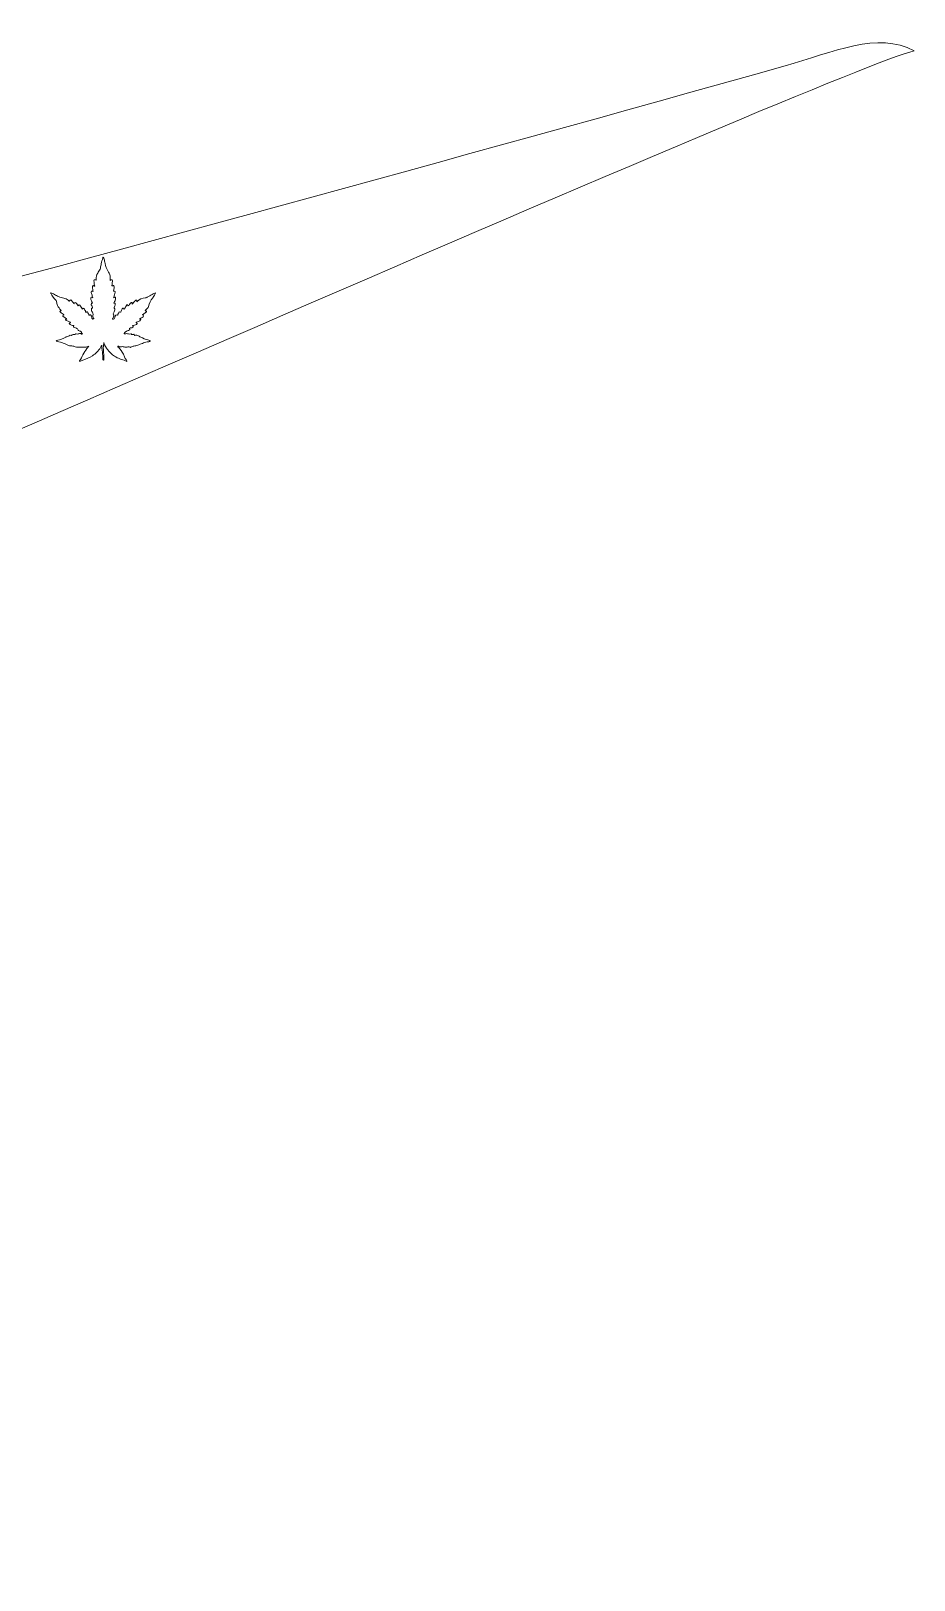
# Model space of a CAD drawing. Extents: x 435 to 1530, y -1168 to -753.
# Drawn here: x 1470.9 to 1530, y -856.8 to -753 of the extents above; entities that cross this region are included whole.
import ezdxf

# ---------------------------------------------------------------- set-up
doc = ezdxf.new("R2010")
doc.units = 0
doc.header["$MEASUREMENT"] = 0
doc.layers.add('katman 1', color=7, linetype='Continuous')

# ---------------------------------------------------------------- blocks, each defined once
blk = doc.blocks.new('block 2')
at = {"layer": 'katman 1', "lineweight": 0}
for points, knots in [([(1521.39, -755.33), (1431.56, -780.59), (1338.11, -803.65), (1249.27, -829.24), (1249.27, -829.24), (1108.79, -867.43), (1108.79, -867.43), (1108.79, -867.43), (828, -943.64), (828, -943.64), (767.65, -959.94), (664.51, -997.1), (609.73, -954.09), (568.27, -921.44), (567.62, -868.62), (583.8, -820.33), (587.51, -809.21), (591.36, -798.36), (596.46, -787.97), (596.46, -787.97), (611.61, -758.02), (611.61, -758.02), (606.84, -761.25), (568.37, -806.5), (561.39, -814.63), (548.89, -829.24), (538.78, -843.35), (527.48, -858.15), (486.34, -912.09), (435.3, -1017.03), (480.93, -1082.88), (539.99, -1168.1), (671.32, -1122.98), (755.78, -1087.26), (755.78, -1087.26), (1013.68, -976.16), (1013.68, -976.16), (1071.21, -951.78), (1127.85, -927.66), (1185.46, -902.27), (1214.29, -889.6), (1242.2, -878.04), (1271.06, -865.41), (1327.01, -840.89), (1387.53, -814.52), (1443.37, -791.27), (1450.98, -788.12), (1525.21, -755.43), (1530.03, -754.33), (1527.61, -752.99), (1524.6, -754.42), (1521.39, -755.33)], [0, 0, 0, 0, 1, 1, 1, 2, 2, 2, 3, 3, 3, 4, 4, 4, 5, 5, 5, 6, 6, 6, 7, 7, 7, 8, 8, 8, 9, 9, 9, 10, 10, 10, 11, 11, 11, 12, 12, 12, 13, 13, 13, 14, 14, 14, 15, 15, 15, 16, 16, 16, 17, 17, 17, 17]), ([(1479.17, -770.64), (1479.12, -770.72), (1479.07, -770.8), (1479.02, -770.87), (1478.88, -771.04), (1478.79, -771.24), (1478.74, -771.45), (1478.73, -771.5), (1478.71, -771.53), (1478.68, -771.56), (1478.63, -771.6), (1478.59, -771.65), (1478.54, -771.69), (1478.51, -771.71), (1478.52, -771.72), (1478.54, -771.74), (1478.55, -771.75), (1478.57, -771.75), (1478.58, -771.76), (1478.6, -771.76), (1478.61, -771.78), (1478.6, -771.8), (1478.58, -771.82), (1478.56, -771.84), (1478.54, -771.86), (1478.48, -771.91), (1478.42, -771.95), (1478.35, -771.98), (1478.34, -771.99), (1478.34, -771.99), (1478.33, -772), (1478.34, -772.01), (1478.36, -772.02), (1478.37, -772.04), (1478.4, -772.07), (1478.4, -772.1), (1478.37, -772.14), (1478.33, -772.18), (1478.28, -772.2), (1478.23, -772.23), (1478.21, -772.24), (1478.18, -772.25), (1478.16, -772.26), (1478.14, -772.27), (1478.15, -772.27), (1478.16, -772.28), (1478.17, -772.29), (1478.18, -772.3), (1478.2, -772.3), (1478.23, -772.32), (1478.23, -772.32), (1478.21, -772.35), (1478.18, -772.4), (1478.12, -772.43), (1478.07, -772.45), (1478.02, -772.47), (1477.97, -772.49), (1477.93, -772.5), (1477.92, -772.51), (1477.91, -772.51), (1477.91, -772.52), (1477.91, -772.53), (1477.91, -772.54), (1477.92, -772.54), (1477.94, -772.55), (1477.95, -772.55), (1477.96, -772.56), (1477.99, -772.57), (1477.99, -772.58), (1477.97, -772.6), (1477.95, -772.64), (1477.91, -772.67), (1477.86, -772.69), (1477.82, -772.71), (1477.76, -772.71), (1477.71, -772.72), (1477.7, -772.72), (1477.68, -772.72), (1477.66, -772.72), (1477.67, -772.74), (1477.69, -772.75), (1477.7, -772.77), (1477.71, -772.8), (1477.71, -772.82), (1477.68, -772.84), (1477.64, -772.86), (1477.59, -772.89), (1477.53, -772.89), (1477.47, -772.9), (1477.45, -772.93), (1477.48, -772.99), (1477.48, -773.01), (1477.48, -773.01), (1477.47, -773.02), (1477.42, -773.06), (1477.37, -773.08), (1477.31, -773.09), (1477.27, -773.11), (1477.23, -773.12), (1477.19, -773.15), (1477.15, -773.18), (1477.13, -773.21), (1477.11, -773.26), (1477.1, -773.27), (1477.11, -773.28), (1477.12, -773.28), (1477.13, -773.29), (1477.16, -773.29), (1477.17, -773.29), (1477.25, -773.26), (1477.32, -773.27), (1477.39, -773.29), (1477.45, -773.3), (1477.51, -773.31), (1477.56, -773.29), (1477.57, -773.28), (1477.57, -773.28), (1477.57, -773.29), (1477.59, -773.3), (1477.59, -773.32), (1477.58, -773.33), (1477.61, -773.33), (1477.65, -773.34), (1477.68, -773.32), (1477.69, -773.32), (1477.7, -773.32), (1477.72, -773.32), (1477.74, -773.31), (1477.76, -773.31), (1477.77, -773.33), (1477.8, -773.35), (1477.8, -773.37), (1477.79, -773.4), (1477.8, -773.39), (1477.81, -773.39), (1477.82, -773.39), (1477.89, -773.36), (1477.95, -773.37), (1478.01, -773.4), (1478.04, -773.41), (1478.07, -773.43), (1478.1, -773.45), (1478.17, -773.5), (1478.25, -773.53), (1478.33, -773.56), (1478.49, -773.63), (1478.65, -773.68), (1478.82, -773.73), (1478.83, -773.74), (1478.84, -773.74), (1478.86, -773.76), (1478.83, -773.78), (1478.79, -773.8), (1478.76, -773.81), (1478.72, -773.82), (1478.68, -773.82), (1478.64, -773.82), (1478.59, -773.83), (1478.53, -773.84), (1478.48, -773.86), (1478.38, -773.91), (1478.27, -773.95), (1478.17, -773.98), (1478.11, -774), (1478.07, -774.02), (1478.02, -774.04), (1477.93, -774.08), (1477.84, -774.09), (1477.75, -774.1), (1477.68, -774.11), (1477.61, -774.13), (1477.56, -774.18), (1477.55, -774.19), (1477.53, -774.19), (1477.51, -774.18), (1477.47, -774.15), (1477.41, -774.15), (1477.36, -774.16), (1477.32, -774.17), (1477.29, -774.18), (1477.25, -774.18), (1477.22, -774.18), (1477.19, -774.18), (1477.16, -774.17), (1477.08, -774.15), (1477.01, -774.13), (1476.93, -774.15), (1476.86, -774.17), (1476.79, -774.16), (1476.73, -774.12), (1476.71, -774.11), (1476.7, -774.1), (1476.69, -774.12), (1476.66, -774.14), (1476.67, -774.15), (1476.7, -774.17), (1476.71, -774.17), (1476.72, -774.17), (1476.73, -774.18), (1476.85, -774.32), (1476.96, -774.47), (1477.05, -774.64), (1477.1, -774.72), (1477.13, -774.81), (1477.16, -774.9), (1477.17, -774.93), (1477.19, -774.95), (1477.21, -774.98), (1477.23, -775), (1477.25, -775.02), (1477.27, -775.05), (1477.28, -775.07), (1477.29, -775.1), (1477.29, -775.13), (1477.26, -775.12), (1477.23, -775.1), (1477.2, -775.09), (1477.07, -775.04), (1476.94, -775.01), (1476.82, -774.96), (1476.69, -774.91), (1476.57, -774.86), (1476.46, -774.78), (1476.29, -774.65), (1476.13, -774.51), (1475.99, -774.34), (1475.89, -774.21), (1475.8, -774.06), (1475.75, -773.89), (1475.75, -773.89), (1475.75, -773.88), (1475.75, -773.87), (1475.74, -773.92), (1475.73, -773.97), (1475.72, -774.02), (1475.71, -774.16), (1475.7, -774.3), (1475.72, -774.45), (1475.72, -774.52), (1475.73, -774.58), (1475.74, -774.65), (1475.75, -774.77), (1475.75, -774.89), (1475.75, -775), (1475.75, -775.03), (1475.73, -775.04), (1475.71, -775.04), (1475.69, -775.04), (1475.68, -775.03), (1475.68, -775.01), (1475.68, -775), (1475.68, -774.99), (1475.68, -774.99), (1475.68, -774.87), (1475.67, -774.76), (1475.66, -774.64), (1475.64, -774.47), (1475.61, -774.29), (1475.62, -774.11), (1475.62, -774.09), (1475.62, -774.06), (1475.62, -774.04), (1475.58, -774.09), (1475.55, -774.15), (1475.52, -774.2), (1475.38, -774.43), (1475.2, -774.61), (1474.98, -774.75), (1474.78, -774.88), (1474.57, -774.97), (1474.34, -775.05), (1474.27, -775.08), (1474.2, -775.1), (1474.12, -775.12), (1474.12, -775.13), (1474.12, -775.13), (1474.11, -775.13), (1474.12, -775.12), (1474.12, -775.11), (1474.12, -775.1), (1474.21, -774.97), (1474.27, -774.82), (1474.34, -774.68), (1474.42, -774.54), (1474.5, -774.4), (1474.6, -774.27), (1474.64, -774.22), (1474.69, -774.17), (1474.74, -774.12), (1474.72, -774.13), (1474.7, -774.14), (1474.68, -774.14), (1474.59, -774.17), (1474.51, -774.18), (1474.42, -774.17), (1474.3, -774.17), (1474.19, -774.17), (1474.08, -774.18), (1473.96, -774.18), (1473.84, -774.17), (1473.73, -774.12), (1473.69, -774.11), (1473.64, -774.09), (1473.59, -774.08), (1473.57, -774.08), (1473.55, -774.08), (1473.52, -774.09), (1473.47, -774.1), (1473.42, -774.09), (1473.38, -774.06), (1473.15, -773.93), (1472.89, -773.86), (1472.64, -773.79), (1472.61, -773.78), (1472.58, -773.78), (1472.55, -773.77), (1472.58, -773.73), (1472.62, -773.71), (1472.67, -773.7), (1472.73, -773.69), (1472.8, -773.68), (1472.86, -773.66), (1472.98, -773.62), (1473.08, -773.57), (1473.19, -773.5), (1473.19, -773.5), (1473.2, -773.49), (1473.21, -773.49), (1473.25, -773.5), (1473.28, -773.49), (1473.32, -773.47), (1473.35, -773.45), (1473.38, -773.43), (1473.41, -773.41), (1473.46, -773.38), (1473.52, -773.37), (1473.57, -773.39), (1473.58, -773.4), (1473.58, -773.39), (1473.58, -773.39), (1473.6, -773.34), (1473.64, -773.33), (1473.69, -773.33), (1473.72, -773.33), (1473.74, -773.33), (1473.77, -773.33), (1473.8, -773.33), (1473.83, -773.32), (1473.84, -773.29), (1473.85, -773.28), (1473.87, -773.27), (1473.88, -773.28), (1473.92, -773.31), (1473.97, -773.3), (1474.02, -773.29), (1474.05, -773.28), (1474.09, -773.27), (1474.12, -773.27), (1474.17, -773.26), (1474.21, -773.27), (1474.25, -773.3), (1474.26, -773.31), (1474.27, -773.32), (1474.28, -773.31), (1474.3, -773.3), (1474.3, -773.28), (1474.31, -773.27), (1474.31, -773.26), (1474.3, -773.26), (1474.3, -773.26), (1474.27, -773.25), (1474.26, -773.23), (1474.25, -773.21), (1474.24, -773.19), (1474.24, -773.17), (1474.23, -773.16), (1474.22, -773.13), (1474.2, -773.11), (1474.18, -773.11), (1474.15, -773.1), (1474.12, -773.09), (1474.09, -773.08), (1474.07, -773.07), (1474.04, -773.05), (1474.02, -773.03), (1474, -773), (1473.98, -772.97), (1473.97, -772.95), (1473.95, -772.93), (1473.94, -772.91), (1473.91, -772.91), (1473.86, -772.89), (1473.81, -772.87), (1473.75, -772.86), (1473.7, -772.84), (1473.69, -772.82), (1473.72, -772.77), (1473.72, -772.76), (1473.72, -772.76), (1473.73, -772.75), (1473.74, -772.73), (1473.73, -772.72), (1473.71, -772.72), (1473.62, -772.72), (1473.55, -772.69), (1473.48, -772.65), (1473.47, -772.64), (1473.45, -772.63), (1473.44, -772.62), (1473.42, -772.59), (1473.43, -772.57), (1473.45, -772.56), (1473.47, -772.54), (1473.49, -772.53), (1473.52, -772.52), (1473.49, -772.51), (1473.47, -772.5), (1473.44, -772.49), (1473.38, -772.46), (1473.31, -772.43), (1473.25, -772.4), (1473.23, -772.39), (1473.21, -772.38), (1473.19, -772.36), (1473.18, -772.34), (1473.18, -772.32), (1473.2, -772.3), (1473.22, -772.29), (1473.24, -772.29), (1473.27, -772.28), (1473.23, -772.26), (1473.19, -772.23), (1473.16, -772.21), (1473.12, -772.19), (1473.08, -772.16), (1473.04, -772.14), (1473.03, -772.12), (1473.01, -772.11), (1473, -772.1), (1472.99, -772.08), (1472.99, -772.06), (1473.01, -772.04), (1473.04, -772.03), (1473.06, -772.02), (1473.09, -772.01), (1473.09, -772.01), (1473.08, -772), (1473.07, -772), (1472.99, -771.95), (1472.91, -771.89), (1472.83, -771.83), (1472.83, -771.82), (1472.82, -771.82), (1472.81, -771.81), (1472.8, -771.8), (1472.8, -771.78), (1472.82, -771.77), (1472.83, -771.75), (1472.85, -771.74), (1472.86, -771.74), (1472.89, -771.72), (1472.89, -771.71), (1472.87, -771.69), (1472.77, -771.61), (1472.7, -771.5), (1472.64, -771.38), (1472.61, -771.3), (1472.59, -771.22), (1472.57, -771.13), (1472.57, -771.1), (1472.56, -771.08), (1472.54, -771.06), (1472.41, -770.9), (1472.29, -770.74), (1472.19, -770.56), (1472.19, -770.55), (1472.19, -770.55), (1472.18, -770.54), (1472.23, -770.55), (1472.27, -770.57), (1472.31, -770.58), (1472.4, -770.62), (1472.49, -770.67), (1472.57, -770.72), (1472.65, -770.77), (1472.72, -770.8), (1472.8, -770.82), (1472.92, -770.85), (1473.03, -770.88), (1473.14, -770.91), (1473.19, -770.93), (1473.24, -770.96), (1473.28, -770.99), (1473.32, -771.02), (1473.37, -771.05), (1473.41, -771.09), (1473.43, -771.11), (1473.44, -771.11), (1473.45, -771.09), (1473.46, -771.06), (1473.47, -771.04), (1473.49, -771.03), (1473.52, -771.01), (1473.53, -771.01), (1473.55, -771.03), (1473.57, -771.05), (1473.58, -771.07), (1473.59, -771.08), (1473.6, -771.11), (1473.62, -771.13), (1473.64, -771.14), (1473.67, -771.15), (1473.68, -771.18), (1473.7, -771.2), (1473.71, -771.22), (1473.73, -771.24), (1473.74, -771.27), (1473.75, -771.25), (1473.76, -771.23), (1473.78, -771.21), (1473.8, -771.18), (1473.83, -771.18), (1473.86, -771.2), (1473.89, -771.22), (1473.91, -771.25), (1473.93, -771.27), (1473.96, -771.32), (1473.99, -771.37), (1474.02, -771.41), (1474.03, -771.4), (1474.04, -771.39), (1474.05, -771.38), (1474.08, -771.34), (1474.11, -771.33), (1474.14, -771.37), (1474.17, -771.41), (1474.2, -771.46), (1474.22, -771.5), (1474.25, -771.55), (1474.27, -771.59), (1474.3, -771.64), (1474.31, -771.62), (1474.32, -771.6), (1474.33, -771.59), (1474.35, -771.55), (1474.38, -771.55), (1474.41, -771.58), (1474.44, -771.62), (1474.46, -771.66), (1474.48, -771.7), (1474.5, -771.73), (1474.51, -771.77), (1474.52, -771.81), (1474.52, -771.83), (1474.54, -771.84), (1474.56, -771.83), (1474.57, -771.83), (1474.58, -771.82), (1474.6, -771.81), (1474.62, -771.8), (1474.63, -771.81), (1474.64, -771.82), (1474.66, -771.84), (1474.67, -771.86), (1474.68, -771.88), (1474.69, -771.92), (1474.72, -771.96), (1474.73, -772), (1474.74, -772.02), (1474.75, -772.03), (1474.77, -772.03), (1474.78, -772.03), (1474.8, -772.03), (1474.81, -772.02), (1474.84, -772.01), (1474.85, -772.02), (1474.87, -772.03), (1474.9, -772.07), (1474.92, -772.11), (1474.93, -772.15), (1474.94, -772.18), (1474.95, -772.21), (1474.95, -772.24), (1474.97, -772.3), (1475.02, -772.3), (1475.07, -772.28), (1475.08, -772.27), (1475.08, -772.27), (1475.07, -772.26), (1475.06, -772.24), (1475.05, -772.21), (1475.03, -772.19), (1475.02, -772.16), (1475, -772.14), (1475, -772.11), (1474.99, -772.1), (1474.99, -772.08), (1475, -772.07), (1475.03, -772.01), (1475.03, -771.95), (1475.01, -771.89), (1474.99, -771.86), (1474.97, -771.82), (1474.95, -771.79), (1474.93, -771.74), (1474.92, -771.69), (1474.91, -771.63), (1474.91, -771.6), (1474.92, -771.59), (1474.95, -771.57), (1474.96, -771.57), (1474.97, -771.57), (1474.97, -771.56), (1474.99, -771.56), (1474.99, -771.55), (1474.99, -771.53), (1474.98, -771.51), (1474.97, -771.49), (1474.97, -771.46), (1474.96, -771.44), (1474.95, -771.42), (1474.93, -771.4), (1474.92, -771.38), (1474.9, -771.36), (1474.89, -771.33), (1474.88, -771.3), (1474.89, -771.28), (1474.92, -771.26), (1474.93, -771.24), (1474.95, -771.23), (1474.97, -771.23), (1474.99, -771.22), (1474.99, -771.22), (1474.98, -771.2), (1474.98, -771.18), (1474.96, -771.15), (1474.95, -771.13), (1474.91, -771.06), (1474.88, -770.99), (1474.87, -770.92), (1474.87, -770.9), (1474.87, -770.88), (1474.87, -770.86), (1474.88, -770.84), (1474.89, -770.83), (1474.92, -770.83), (1474.95, -770.83), (1474.97, -770.85), (1475, -770.86), (1475, -770.86), (1475, -770.86), (1475.01, -770.86), (1475, -770.82), (1474.98, -770.79), (1474.97, -770.76), (1474.95, -770.67), (1474.92, -770.59), (1474.9, -770.51), (1474.9, -770.49), (1474.89, -770.48), (1474.9, -770.46), (1474.9, -770.43), (1474.92, -770.42), (1474.94, -770.42), (1474.96, -770.42), (1474.97, -770.42), (1474.98, -770.42), (1474.99, -770.43), (1475, -770.43), (1475.02, -770.44), (1475.01, -770.4), (1475.01, -770.36), (1475, -770.32), (1475, -770.25), (1474.98, -770.18), (1474.98, -770.11), (1474.98, -770.11), (1474.98, -770.1), (1474.98, -770.09), (1474.99, -770.06), (1475, -770.05), (1475.04, -770.05), (1475.06, -770.06), (1475.08, -770.07), (1475.1, -770.08), (1475.11, -770.08), (1475.11, -770.09), (1475.11, -770.09), (1475.12, -770.1), (1475.12, -770.1), (1475.13, -770.1), (1475.13, -770.1), (1475.13, -770.09), (1475.13, -770.09), (1475.11, -769.99), (1475.1, -769.9), (1475.09, -769.8), (1475.08, -769.77), (1475.08, -769.74), (1475.08, -769.7), (1475.09, -769.66), (1475.11, -769.65), (1475.16, -769.66), (1475.18, -769.67), (1475.21, -769.68), (1475.23, -769.69), (1475.23, -769.67), (1475.23, -769.65), (1475.23, -769.63), (1475.22, -769.48), (1475.26, -769.34), (1475.33, -769.21), (1475.37, -769.12), (1475.43, -769.03), (1475.49, -768.96), (1475.51, -768.93), (1475.52, -768.9), (1475.52, -768.87), (1475.53, -768.78), (1475.55, -768.68), (1475.57, -768.59), (1475.59, -768.46), (1475.63, -768.33), (1475.68, -768.2), (1475.68, -768.18), (1475.69, -768.17), (1475.7, -768.15), (1475.73, -768.19), (1475.75, -768.24), (1475.76, -768.29), (1475.79, -768.38), (1475.81, -768.47), (1475.83, -768.56), (1475.87, -768.75), (1475.93, -768.93), (1476.03, -769.1), (1476.08, -769.17), (1476.12, -769.25), (1476.15, -769.34), (1476.16, -769.38), (1476.17, -769.43), (1476.17, -769.48), (1476.17, -769.55), (1476.17, -769.62), (1476.17, -769.7), (1476.18, -769.7), (1476.18, -769.69), (1476.19, -769.69), (1476.21, -769.68), (1476.23, -769.66), (1476.25, -769.66), (1476.29, -769.65), (1476.31, -769.66), (1476.32, -769.7), (1476.33, -769.72), (1476.33, -769.75), (1476.32, -769.78), (1476.31, -769.87), (1476.3, -769.96), (1476.29, -770.05), (1476.29, -770.07), (1476.3, -770.08), (1476.32, -770.07), (1476.34, -770.07), (1476.36, -770.06), (1476.37, -770.05), (1476.4, -770.04), (1476.41, -770.04), (1476.41, -770.07), (1476.44, -770.14), (1476.43, -770.21), (1476.42, -770.28), (1476.41, -770.32), (1476.4, -770.37), (1476.38, -770.41), (1476.38, -770.42), (1476.38, -770.43), (1476.39, -770.43), (1476.41, -770.42), (1476.44, -770.42), (1476.46, -770.43), (1476.5, -770.43), (1476.51, -770.45), (1476.51, -770.49), (1476.5, -770.55), (1476.48, -770.61), (1476.46, -770.67), (1476.45, -770.72), (1476.43, -770.77), (1476.41, -770.82), (1476.41, -770.83), (1476.4, -770.85), (1476.4, -770.86), (1476.41, -770.86), (1476.43, -770.86), (1476.44, -770.85), (1476.46, -770.84), (1476.47, -770.83), (1476.49, -770.83), (1476.51, -770.83), (1476.53, -770.84), (1476.53, -770.86), (1476.54, -770.9), (1476.53, -770.93), (1476.53, -770.97), (1476.51, -771.04), (1476.48, -771.1), (1476.44, -771.16), (1476.43, -771.17), (1476.42, -771.18), (1476.42, -771.2), (1476.41, -771.21), (1476.41, -771.22), (1476.43, -771.23), (1476.44, -771.23), (1476.45, -771.23), (1476.47, -771.23), (1476.51, -771.24), (1476.52, -771.26), (1476.51, -771.3), (1476.49, -771.38), (1476.46, -771.45), (1476.43, -771.53), (1476.41, -771.56), (1476.41, -771.56), (1476.44, -771.57), (1476.49, -771.59), (1476.51, -771.62), (1476.49, -771.67), (1476.48, -771.72), (1476.46, -771.77), (1476.44, -771.82), (1476.43, -771.85), (1476.41, -771.87), (1476.39, -771.9), (1476.37, -771.93), (1476.36, -771.96), (1476.38, -772), (1476.39, -772.01), (1476.4, -772.02), (1476.41, -772.03), (1476.42, -772.04), (1476.42, -772.05), (1476.42, -772.06), (1476.4, -772.11), (1476.38, -772.16), (1476.36, -772.21), (1476.35, -772.24), (1476.34, -772.26), (1476.32, -772.28), (1476.32, -772.29), (1476.32, -772.3), (1476.33, -772.3), (1476.35, -772.29), (1476.37, -772.3), (1476.39, -772.29), (1476.42, -772.29), (1476.44, -772.27), (1476.45, -772.24), (1476.47, -772.21), (1476.47, -772.17), (1476.49, -772.14), (1476.49, -772.13), (1476.49, -772.11), (1476.5, -772.1), (1476.52, -772.04), (1476.57, -772.01), (1476.64, -772.02), (1476.67, -772.03), (1476.67, -772.02), (1476.68, -772), (1476.69, -771.97), (1476.7, -771.95), (1476.71, -771.93), (1476.73, -771.91), (1476.73, -771.89), (1476.74, -771.87), (1476.76, -771.81), (1476.79, -771.8), (1476.85, -771.83), (1476.88, -771.84), (1476.88, -771.84), (1476.89, -771.81), (1476.91, -771.74), (1476.93, -771.67), (1476.97, -771.61), (1476.98, -771.6), (1477, -771.58), (1477.01, -771.57), (1477.04, -771.55), (1477.06, -771.56), (1477.07, -771.57), (1477.09, -771.59), (1477.1, -771.61), (1477.11, -771.64), (1477.12, -771.62), (1477.13, -771.6), (1477.14, -771.59), (1477.16, -771.54), (1477.19, -771.48), (1477.23, -771.44), (1477.24, -771.43), (1477.24, -771.41), (1477.25, -771.4), (1477.25, -771.38), (1477.26, -771.37), (1477.27, -771.35), (1477.29, -771.34), (1477.3, -771.34), (1477.32, -771.35), (1477.34, -771.36), (1477.35, -771.38), (1477.36, -771.39), (1477.38, -771.41), (1477.38, -771.41), (1477.4, -771.39), (1477.42, -771.37), (1477.44, -771.34), (1477.46, -771.31), (1477.49, -771.27), (1477.51, -771.24), (1477.55, -771.21), (1477.56, -771.2), (1477.57, -771.19), (1477.59, -771.18), (1477.61, -771.17), (1477.63, -771.18), (1477.64, -771.2), (1477.65, -771.22), (1477.65, -771.25), (1477.65, -771.27), (1477.65, -771.28), (1477.65, -771.28), (1477.65, -771.29), (1477.67, -771.26), (1477.69, -771.24), (1477.71, -771.22), (1477.75, -771.17), (1477.8, -771.11), (1477.85, -771.06), (1477.86, -771.05), (1477.87, -771.04), (1477.88, -771.03), (1477.91, -771.01), (1477.94, -771.02), (1477.95, -771.06), (1477.95, -771.08), (1477.95, -771.11), (1477.96, -771.13), (1477.97, -771.12), (1477.98, -771.12), (1477.98, -771.11), (1478.13, -770.96), (1478.32, -770.89), (1478.52, -770.87), (1478.54, -770.86), (1478.56, -770.86), (1478.59, -770.86), (1478.61, -770.86), (1478.63, -770.85), (1478.65, -770.83), (1478.76, -770.76), (1478.87, -770.7), (1478.98, -770.64), (1479.06, -770.6), (1479.13, -770.57), (1479.21, -770.54), (1479.2, -770.58), (1479.18, -770.61), (1479.17, -770.64)], [0, 0, 0, 0, 1, 1, 1, 2, 2, 2, 3, 3, 3, 4, 4, 4, 5, 5, 5, 6, 6, 6, 7, 7, 7, 8, 8, 8, 9, 9, 9, 10, 10, 10, 11, 11, 11, 12, 12, 12, 13, 13, 13, 14, 14, 14, 15, 15, 15, 16, 16, 16, 17, 17, 17, 18, 18, 18, 19, 19, 19, 20, 20, 20, 21, 21, 21, 22, 22, 22, 23, 23, 23, 24, 24, 24, 25, 25, 25, 26, 26, 26, 27, 27, 27, 28, 28, 28, 29, 29, 29, 30, 30, 30, 31, 31, 31, 32, 32, 32, 33, 33, 33, 34, 34, 34, 35, 35, 35, 36, 36, 36, 37, 37, 37, 38, 38, 38, 39, 39, 39, 40, 40, 40, 41, 41, 41, 42, 42, 42, 43, 43, 43, 44, 44, 44, 45, 45, 45, 46, 46, 46, 47, 47, 47, 48, 48, 48, 49, 49, 49, 50, 50, 50, 51, 51, 51, 52, 52, 52, 53, 53, 53, 54, 54, 54, 55, 55, 55, 56, 56, 56, 57, 57, 57, 58, 58, 58, 59, 59, 59, 60, 60, 60, 61, 61, 61, 62, 62, 62, 63, 63, 63, 64, 64, 64, 65, 65, 65, 66, 66, 66, 67, 67, 67, 68, 68, 68, 69, 69, 69, 70, 70, 70, 71, 71, 71, 72, 72, 72, 73, 73, 73, 74, 74, 74, 75, 75, 75, 76, 76, 76, 77, 77, 77, 78, 78, 78, 79, 79, 79, 80, 80, 80, 81, 81, 81, 82, 82, 82, 83, 83, 83, 84, 84, 84, 85, 85, 85, 86, 86, 86, 87, 87, 87, 88, 88, 88, 89, 89, 89, 90, 90, 90, 91, 91, 91, 92, 92, 92, 93, 93, 93, 94, 94, 94, 95, 95, 95, 96, 96, 96, 97, 97, 97, 98, 98, 98, 99, 99, 99, 100, 100, 100, 101, 101, 101, 102, 102, 102, 103, 103, 103, 104, 104, 104, 105, 105, 105, 106, 106, 106, 107, 107, 107, 108, 108, 108, 109, 109, 109, 110, 110, 110, 111, 111, 111, 112, 112, 112, 113, 113, 113, 114, 114, 114, 115, 115, 115, 116, 116, 116, 117, 117, 117, 118, 118, 118, 119, 119, 119, 120, 120, 120, 121, 121, 121, 122, 122, 122, 123, 123, 123, 124, 124, 124, 125, 125, 125, 126, 126, 126, 127, 127, 127, 128, 128, 128, 129, 129, 129, 130, 130, 130, 131, 131, 131, 132, 132, 132, 133, 133, 133, 134, 134, 134, 135, 135, 135, 136, 136, 136, 137, 137, 137, 138, 138, 138, 139, 139, 139, 140, 140, 140, 141, 141, 141, 142, 142, 142, 143, 143, 143, 144, 144, 144, 145, 145, 145, 146, 146, 146, 147, 147, 147, 148, 148, 148, 149, 149, 149, 150, 150, 150, 151, 151, 151, 152, 152, 152, 153, 153, 153, 154, 154, 154, 155, 155, 155, 156, 156, 156, 157, 157, 157, 158, 158, 158, 159, 159, 159, 160, 160, 160, 161, 161, 161, 162, 162, 162, 163, 163, 163, 164, 164, 164, 165, 165, 165, 166, 166, 166, 167, 167, 167, 168, 168, 168, 169, 169, 169, 170, 170, 170, 171, 171, 171, 172, 172, 172, 173, 173, 173, 174, 174, 174, 175, 175, 175, 176, 176, 176, 177, 177, 177, 178, 178, 178, 179, 179, 179, 180, 180, 180, 181, 181, 181, 182, 182, 182, 183, 183, 183, 184, 184, 184, 185, 185, 185, 186, 186, 186, 187, 187, 187, 188, 188, 188, 189, 189, 189, 190, 190, 190, 191, 191, 191, 192, 192, 192, 193, 193, 193, 194, 194, 194, 195, 195, 195, 196, 196, 196, 197, 197, 197, 198, 198, 198, 199, 199, 199, 200, 200, 200, 201, 201, 201, 202, 202, 202, 203, 203, 203, 204, 204, 204, 205, 205, 205, 206, 206, 206, 207, 207, 207, 208, 208, 208, 209, 209, 209, 210, 210, 210, 211, 211, 211, 212, 212, 212, 213, 213, 213, 214, 214, 214, 215, 215, 215, 216, 216, 216, 217, 217, 217, 218, 218, 218, 219, 219, 219, 220, 220, 220, 221, 221, 221, 222, 222, 222, 223, 223, 223, 224, 224, 224, 225, 225, 225, 226, 226, 226, 227, 227, 227, 228, 228, 228, 229, 229, 229, 230, 230, 230, 231, 231, 231, 232, 232, 232, 233, 233, 233, 234, 234, 234, 235, 235, 235, 236, 236, 236, 237, 237, 237, 238, 238, 238, 239, 239, 239, 240, 240, 240, 241, 241, 241, 242, 242, 242, 243, 243, 243, 244, 244, 244, 245, 245, 245, 246, 246, 246, 247, 247, 247, 248, 248, 248, 249, 249, 249, 250, 250, 250, 251, 251, 251, 252, 252, 252, 253, 253, 253, 254, 254, 254, 255, 255, 255, 256, 256, 256, 257, 257, 257, 258, 258, 258, 259, 259, 259, 260, 260, 260, 261, 261, 261, 262, 262, 262, 263, 263, 263, 264, 264, 264, 265, 265, 265, 266, 266, 266, 267, 267, 267, 268, 268, 268, 269, 269, 269, 270, 270, 270, 271, 271, 271, 272, 272, 272, 273, 273, 273, 274, 274, 274, 275, 275, 275, 276, 276, 276, 277, 277, 277, 278, 278, 278, 279, 279, 279, 280, 280, 280, 281, 281, 281, 282, 282, 282, 283, 283, 283, 284, 284, 284, 285, 285, 285, 286, 286, 286, 287, 287, 287, 288, 288, 288, 289, 289, 289, 290, 290, 290, 291, 291, 291, 292, 292, 292, 293, 293, 293, 294, 294, 294, 295, 295, 295, 296, 296, 296, 297, 297, 297, 298, 298, 298, 299, 299, 299, 300, 300, 300, 301, 301, 301, 302, 302, 302, 303, 303, 303, 304, 304, 304, 305, 305, 305, 306, 306, 306, 307, 307, 307, 308, 308, 308, 309, 309, 309, 310, 310, 310, 311, 311, 311, 312, 312, 312, 313, 313, 313, 314, 314, 314, 315, 315, 315, 316, 316, 316, 317, 317, 317, 318, 318, 318, 319, 319, 319, 320, 320, 320, 321, 321, 321, 322, 322, 322, 323, 323, 323, 323])]:
    blk.add_open_spline(points, degree=3, knots=knots, dxfattribs=at)

msp = doc.modelspace()

# ---------------------------------------------------------------- block references
at = {"layer": 'katman 1'}
msp.add_blockref('block 2', (0, 0), dxfattribs=at)

doc.saveas('drawing.dxf')
